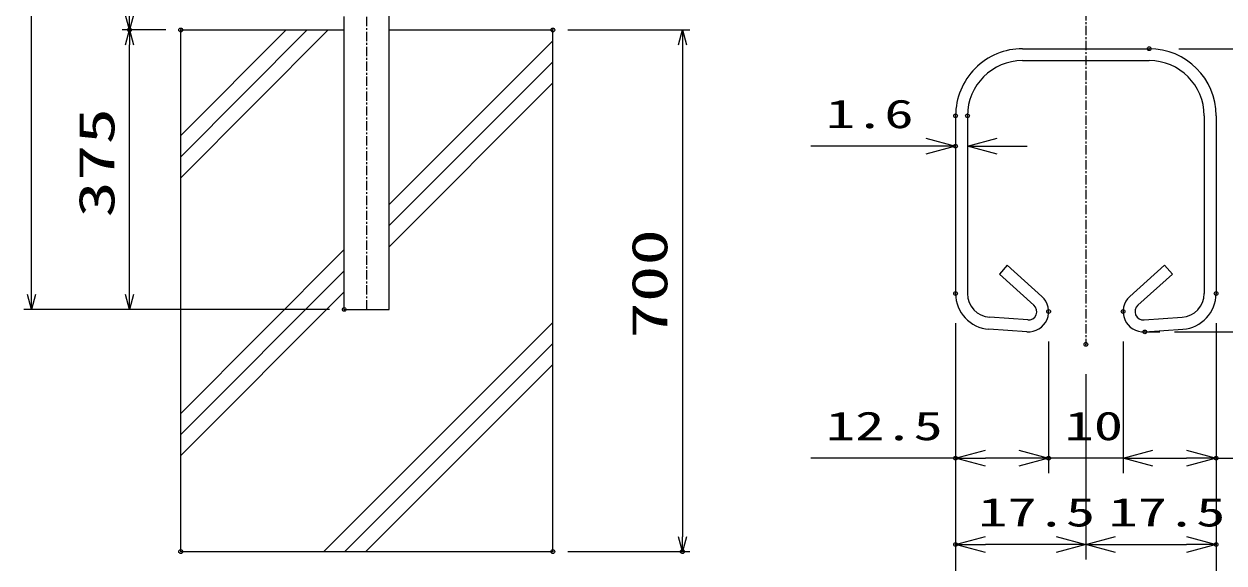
# Model space of a CAD drawing. Units: millimetres, scale not verified. Extents: x -4158 to 4158, y -2941 to 2939.
# Drawn here: x -260 to 1352, y -873 to -150 of the extents above; entities that cross this region are included whole.
import ezdxf
from ezdxf.enums import TextEntityAlignment as Align

# ---------------------------------------------------------------- set-up
doc = ezdxf.new("R2010")
doc.units = ezdxf.units.MM
doc.header["$LTSCALE"] = 10
doc.header["$PDMODE"] = 32
doc.header["$PDSIZE"] = 5
doc.linetypes.add('USER1', pattern=[2, 1.25, -0.25, 0.25, -0.25])
for name, color, linetype, lineweight in [('0-1_0', 7, 'Continuous', 25), ('0-2_1', 7, 'Continuous', 25), ('0-4_支柱', 7, 'Continuous', 25), ('0-7_DEFPOINTS', 9, 'Continuous', 25), ('0-8_12', 7, 'Continuous', 25)]:
    doc.layers.add(name, color=color, linetype=linetype, lineweight=lineweight)
doc.styles.add('ＭＳ ゴシック', font='')
doc.styles.get('ＭＳ ゴシック').set_extended_font_data('MS Gothic')

# ---------------------------------------------------------------- blocks, each defined once
blk = doc.blocks.new('_Open30')
at = {"layer": '0-1_0'}
blk.add_line((0, 0), (-10, 0), dxfattribs=at)
blk.add_lwpolyline([(-10, 2.679), (0, 0), (-10, -2.679)], dxfattribs=at)

msp = doc.modelspace()

# ---------------------------------------------------------------- linework, layer by layer
at = {"layer": '0-2_1', "lineweight": 15}
for p, q in [((-250.5, -512.55), (-250.5, 1879.4)), ((-69.97, -157.55), (-128.83, -157.55)), ((-69.97, -157.55), (-128.83, -157.55)), ((470.03, -157.55), (633.99, -157.55)), ((-118.83, -512.55), (-118.83, -177.55)), ((623.99, -177.55), (623.99, -837.55)), ((1291.06, -182.7), (1575.31, -182.7)), ((951.06, -313.47), (796.77, -313.47)), ((991.06, -312.7), (991.06, -333.47)), ((1007.06, -312.7), (1007.06, -333.47)), ((1047.06, -313.47), (1087.06, -313.47)), ((149.78, -532.55), (-260.5, -532.55)), ((149.78, -532.55), (-128.83, -532.55)), ((991.06, -551.2), (991.06, -976.17)), ((991.06, -551.2), (991.06, -867.94)), ((991.06, -551.2), (991.06, -752.15)), ((1285.33, -562.66), (1575.31, -562.66)), ((1341.06, -551.2), (1341.06, -752.15)), ((1341.06, -551.2), (1341.06, -976.17)), ((1341.06, -551.2), (1341.06, -867.94)), ((1116.06, -575.36), (1116.06, -752.15)), ((1116.06, -575.36), (1116.06, -752.15)), ((1216.06, -575.36), (1216.06, -752.15)), ((1216.06, -575.36), (1216.06, -752.15)), ((1166.06, -619.44), (1166.06, -867.94)), ((1166.06, -619.44), (1166.06, -867.94)), ((991.06, -732.15), (796.77, -732.15)), ((1076.06, -732.15), (1031.06, -732.15)), ((1076.06, -732.15), (1036.06, -732.15)), ((1216.06, -732.15), (1116.06, -732.15)), ((1256.06, -732.15), (1301.06, -732.15)), ((1256.06, -732.15), (1296.06, -732.15)), ((1341.06, -732.15), (1535.34, -732.15)), ((1126.06, -847.94), (1031.06, -847.94)), ((1206.06, -847.94), (1301.06, -847.94)), ((470.03, -857.55), (633.99, -857.55))]:
    msp.add_line(p, q, dxfattribs=at)
at = {"layer": '0-2_1', "linetype": 'USER1'}
msp.add_line((1166.06, -132.22), (1166.06, -579.44), dxfattribs=at)
at = {"layer": '0-2_1'}
for p, q in [((91.78, -157.55), (-49.97, -299.29)), ((148.35, -157.55), (-49.97, -355.86)), ((120.07, -157.55), (-49.97, -327.58)), ((450.03, -172.1), (230.28, -391.85)), ((450.03, -200.39), (230.28, -420.14)), ((1081.06, -198.7), (1251.06, -198.7)), ((450.03, -228.67), (230.28, -448.42)), ((1007.06, -272.7), (1007.06, -511.2)), ((1325.06, -272.7), (1325.06, -511.2)), ((169.78, -452.35), (-49.97, -672.1)), ((169.78, -480.64), (-49.97, -700.39)), ((1096.3, -526.92), (1049.85, -485.09)), ((1235.82, -526.92), (1282.27, -485.09)), ((169.78, -508.92), (-49.97, -728.67)), ((1087.91, -546.69), (1036.83, -543.12)), ((1244.21, -546.7), (1295.29, -543.13)), ((450.03, -549.87), (142.36, -857.55)), ((1245.33, -562.66), (1265.33, -562.66)), ((450.03, -578.15), (170.64, -857.55)), ((450.03, -606.44), (198.93, -857.55))]:
    msp.add_line(p, q, dxfattribs=at)
for centre, radius, start, end in [((1081.06, -272.7), 74, 90, 179.99992), ((1251.06, -272.7), 74, 0, 90), ((1039.06, -511.2), 32, 179.99992, 266.00031), ((1293.06, -511.2), 32, 274.0003, 0.00055), ((1088.7, -535.36), 11.36, 266.00006, 47.99939), ((1243.42, -535.36), 11.36, 132.00053, 274.00156)]:
    msp.add_arc(centre, radius, start, end, dxfattribs=at)
at = {"layer": '0-4_支柱', "linetype": 'USER1'}
msp.add_line((200.03, -532.55), (200.03, 1903.51), dxfattribs=at)
at = {"layer": '0-4_支柱'}
for p, q in [((169.78, -532.55), (169.78, -139.55)), ((-49.97, -157.55), (169.78, -157.55)), ((-49.97, -857.55), (-49.97, -157.55)), ((230.28, -157.55), (450.03, -157.55)), ((169.78, -532.55), (230.28, -532.55))]:
    msp.add_line(p, q, dxfattribs=at)
for points in [[(230.28, -532.55), (230.28, -116.2), (230.28, 843.87)], [(-49.97, -857.55), (450.03, -857.55), (450.03, -157.55)]]:
    msp.add_lwpolyline(points, dxfattribs=at)
at = {"layer": '0-7_DEFPOINTS'}
for p in [(-118.83, -157.55), (-49.97, -157.55), (450.03, -157.55), (1251.06, -182.7), (991.06, -272.7), (1007.06, -272.7), (991.06, -313.47), (991.06, -511.2), (1341.06, -511.2), (169.78, -532.55), (1116.06, -535.36), (1216.06, -535.36), (1245.33, -562.66), (1166.06, -579.44), (991.06, -732.15), (1116.06, -732.15), (1341.06, -732.15), (991.06, -847.94), (1341.06, -847.94), (-49.97, -857.55), (450.03, -857.55), (450.03, -857.55), (623.99, -857.55)]:
    msp.add_point(p, dxfattribs=at)
at = {"layer": '0-8_12'}
for p, q in [((1081.06, -182.7), (1251.06, -182.7)), ((991.06, -272.7), (991.06, -511.2)), ((1341.06, -272.7), (1341.06, -511.2)), ((1060.55, -473.2), (1049.84, -485.09)), ((1107.01, -515.03), (1060.55, -473.2)), ((1225.11, -515.03), (1271.57, -473.2)), ((1271.57, -473.2), (1282.27, -485.09)), ((1086.79, -562.66), (1035.71, -559.09)), ((1245.33, -562.66), (1296.4, -559.09))]:
    msp.add_line(p, q, dxfattribs=at)
for centre, radius, start, end in [((1081.06, -272.7), 90, 90, 180.00046), ((1251.06, -272.7), 90, 0, 90), ((1039.06, -511.2), 48, 179.99992, 266.00031), ((1088.7, -535.36), 27.36, 266.00018, 48.00043), ((1243.42, -535.36), 27.36, 131.99994, 274.00116), ((1293.06, -511.2), 48, 274.00049, 0.00037)]:
    msp.add_arc(centre, radius, start, end, dxfattribs=at)

# ---------------------------------------------------------------- block references
at = {"layer": '0-2_1'}
for p, xscale, yscale, rotation in [((-118.83, -157.55), 2, 2, 270), ((-118.83, -157.55), 2, 2, 90), ((623.99, -157.55), 2, 2, 90), ((1007.06, -313.47), 4, 4, 180), ((-250.5, -532.55), 2, 2, 270), ((-118.83, -532.55), 2, 2, 270), ((991.06, -732.15), 4, 4, 180), ((1216.06, -732.15), 4, 4, 180), ((1216.06, -732.15), 4, 4, 180), ((623.99, -857.55), 2, 2, 270), ((991.06, -847.94), 4, 4, 180), ((1166.06, -847.94), 4, 4, 180)]:
    msp.add_blockref('_Open30', p, dxfattribs=dict(at, xscale=xscale, yscale=yscale, rotation=rotation))
at = {"layer": '0-2_1', "xscale": 4, "yscale": 4}
for p in [(991.06, -313.47), (1116.06, -732.15), (1116.06, -732.15), (1341.06, -732.15), (1166.06, -847.94), (1341.06, -847.94)]:
    msp.add_blockref('_Open30', p, dxfattribs=at)

# ---------------------------------------------------------------- texts
at = {"layer": '0-2_1', "style": 'ＭＳ ゴシック', "width": 1.5}
for s, p in [('1.6', (816.77, -300.87)), ('12.5', (816.77, -719.56)), ('10', (1137.49, -719.56)), ('17.5', (1021.42, -835.34)), ('17.5', (1196.42, -835.34))]:
    msp.add_text(s, height=38.49, dxfattribs=at).set_placement(p, align=Align.BOTTOM_LEFT)
for s, p in [('375', (-124.58, -409.33)), ('700', (618.25, -571.83))]:
    msp.add_text(s, height=48.09, rotation=90, dxfattribs=at).set_placement(p, align=Align.BOTTOM_LEFT)

doc.saveas('drawing.dxf')
